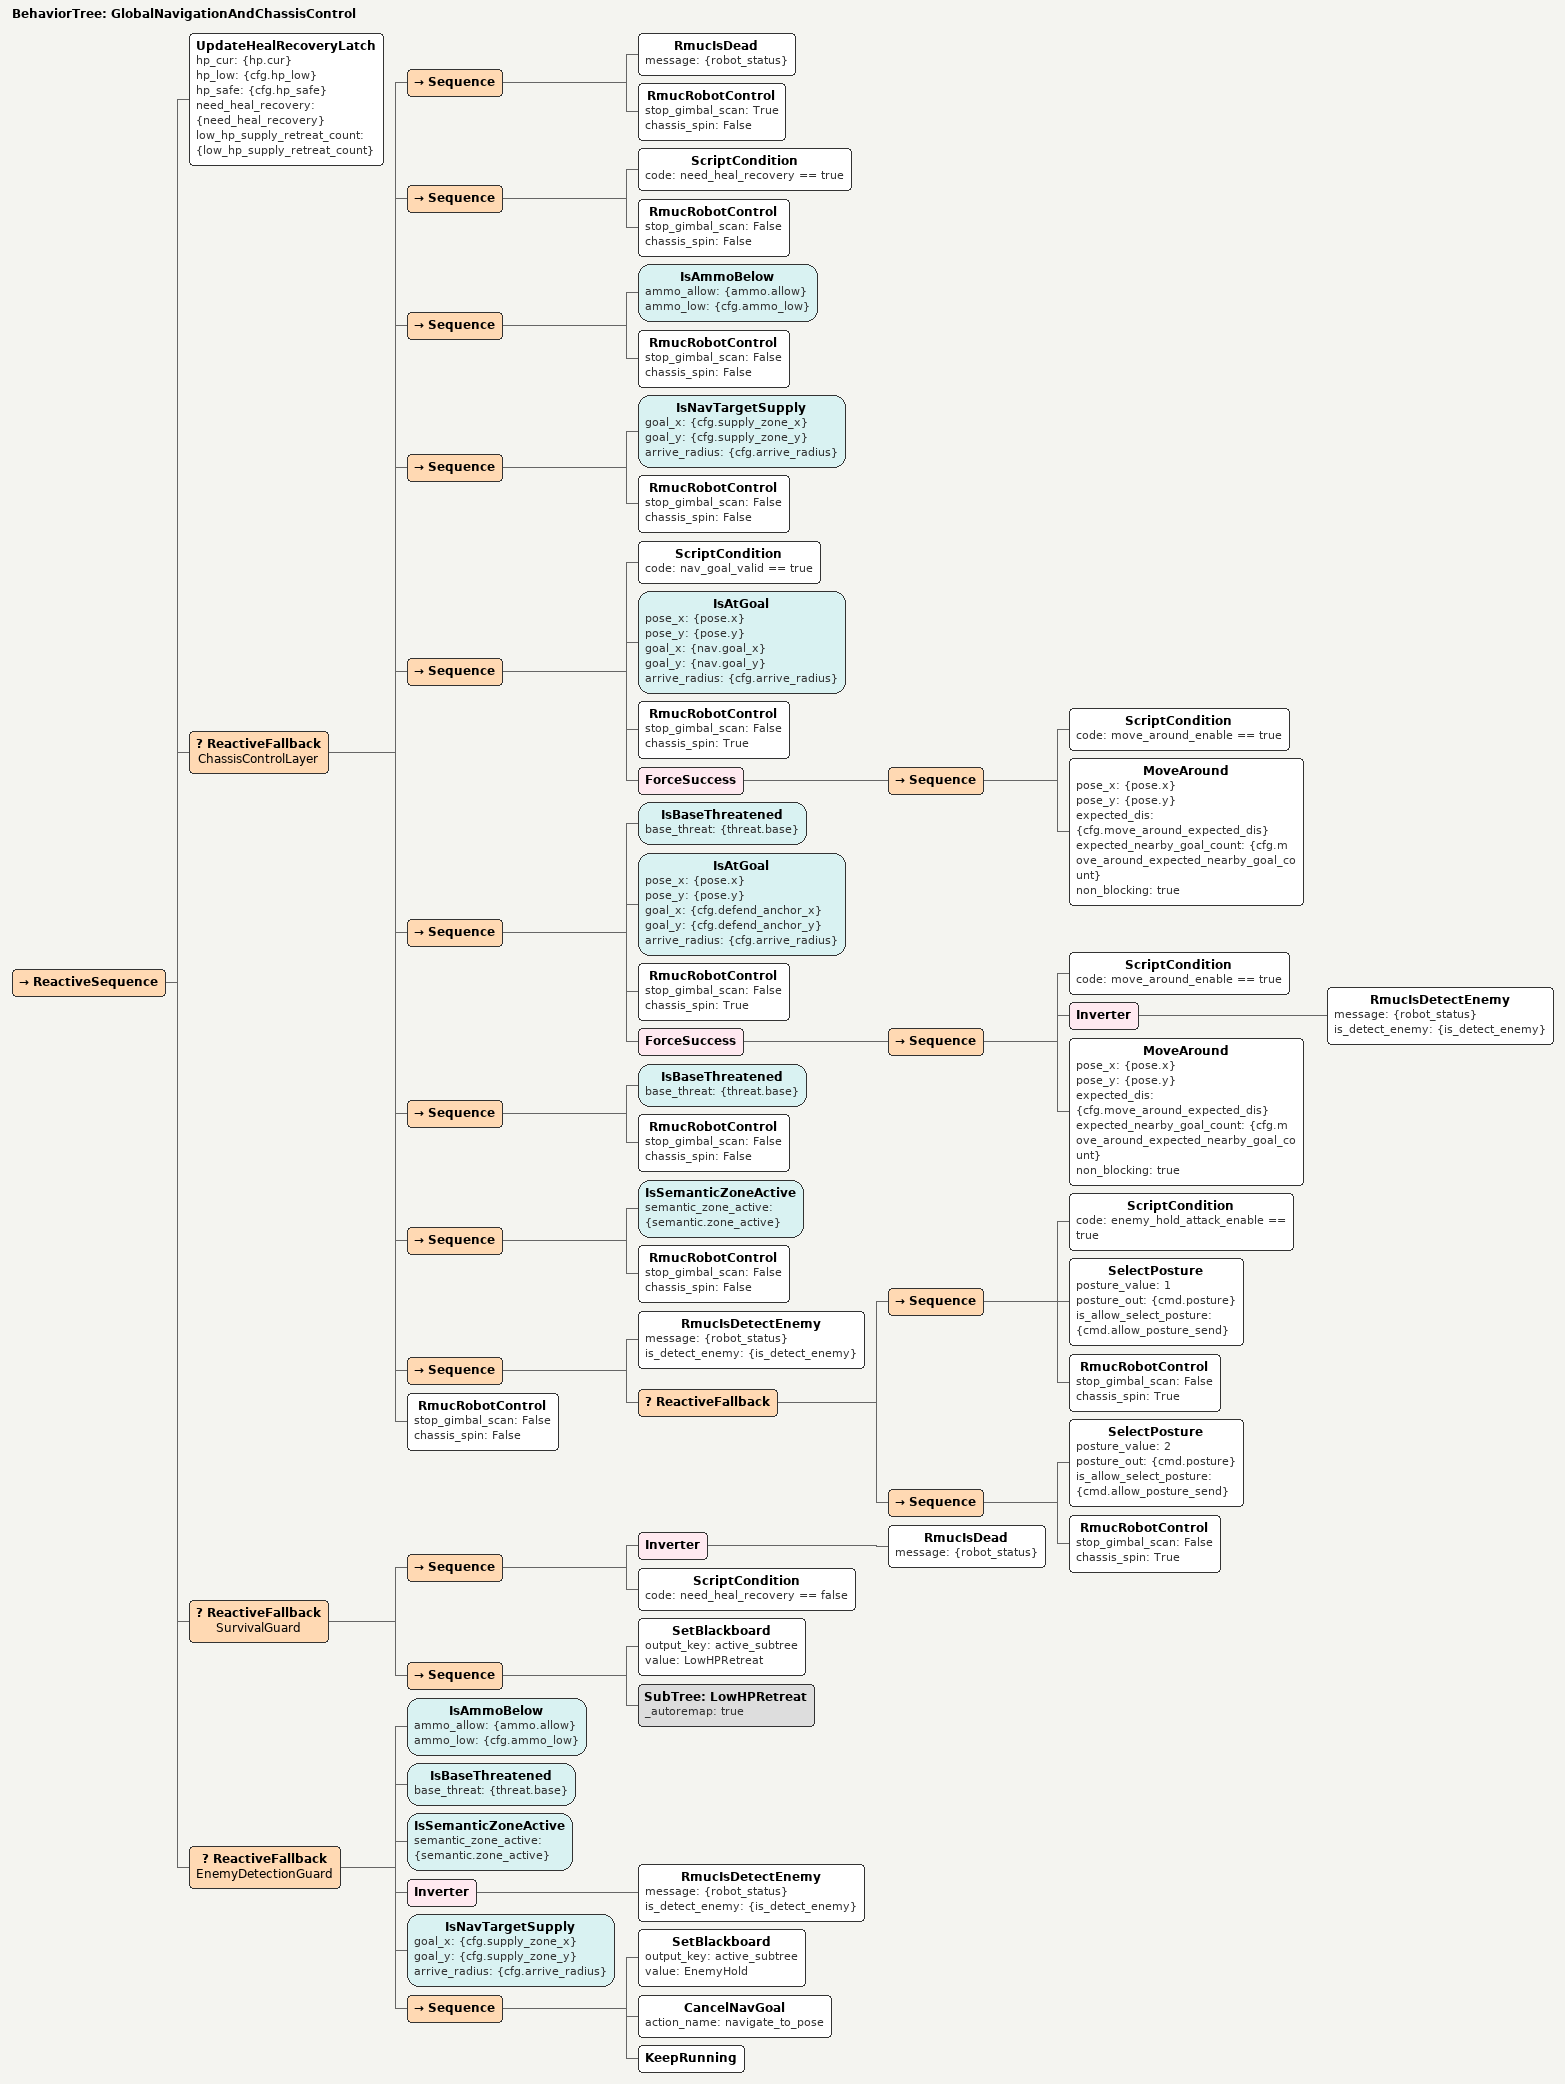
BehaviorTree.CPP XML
<?xml version="1.0" encoding="UTF-8"?>
<root BTCPP_format="4">

    <BehaviorTree ID="GlobalNavigationAndChassisControl">
        <ReactiveSequence>

            <!-- 低血恢复锁存：先更新状态，供下面唯一的底盘控制出口使用 -->
            <UpdateHealRecoveryLatch hp_cur="{hp.cur}"
                                     hp_low="{cfg.hp_low}"
                                     hp_safe="{cfg.hp_safe}"
                                     need_heal_recovery="{need_heal_recovery}"
                                     low_hp_supply_retreat_count="{low_hp_supply_retreat_count}"/>

            <!-- 全局底盘/云台控制：基于条件，与战术子树解耦 -->
            <ReactiveFallback name="ChassisControlLayer">
                <!-- 死亡 → 停云台，不旋转 -->
                <Sequence>
                    <RmucIsDead message="{robot_status}"/>
                    <RmucRobotControl stop_gimbal_scan="True"
                                      chassis_spin="False"/>
                </Sequence>

                <!-- 回补给/补弹/当前目标为补给区 → 不旋转，优先级高于普通遇敌 -->
                <Sequence>
                    <ScriptCondition code="need_heal_recovery == true"/>
                    <RmucRobotControl stop_gimbal_scan="False"
                                      chassis_spin="False"/>
                </Sequence>
                <Sequence>
                    <IsAmmoBelow ammo_allow="{ammo.allow}" ammo_low="{cfg.ammo_low}"/>
                    <RmucRobotControl stop_gimbal_scan="False"
                                      chassis_spin="False"/>
                </Sequence>
                <Sequence>
                    <IsNavTargetSupply goal_x="{cfg.supply_zone_x}" goal_y="{cfg.supply_zone_y}"
                                       arrive_radius="{cfg.arrive_radius}"/>
                    <RmucRobotControl stop_gimbal_scan="False"
                                      chassis_spin="False"/>
                </Sequence>

                <!-- 到达当前导航目标 → 旋转；需高于“物理接近补给区”，避免巡逻点和补给区半径重叠时被误关旋转 -->
                <Sequence>
                    <ScriptCondition code="nav_goal_valid == true"/>
                    <IsAtGoal pose_x="{pose.x}" pose_y="{pose.y}"
                              goal_x="{nav.goal_x}" goal_y="{nav.goal_y}"
                              arrive_radius="{cfg.arrive_radius}"/>
                    <RmucRobotControl stop_gimbal_scan="False"
                                      chassis_spin="True"/>
                    <ForceSuccess>
                        <Sequence>
                            <ScriptCondition code="move_around_enable == true"/>
                            <MoveAround pose_x="{pose.x}" pose_y="{pose.y}"
                                        expected_dis="{cfg.move_around_expected_dis}"
                                        expected_nearby_goal_count="{cfg.move_around_expected_nearby_goal_count}"
                                        non_blocking="true"/>
                        </Sequence>
                    </ForceSuccess>
                </Sequence>
                <!-- 基地威胁优先于普通遇敌；到达防御锚点后持续自转，路上不转 -->
                <Sequence>
                    <IsBaseThreatened base_threat="{threat.base}"/>
                    <IsAtGoal pose_x="{pose.x}" pose_y="{pose.y}"
                              goal_x="{cfg.defend_anchor_x}" goal_y="{cfg.defend_anchor_y}"
                              arrive_radius="{cfg.arrive_radius}"/>
                    <RmucRobotControl stop_gimbal_scan="False"
                                      chassis_spin="True"/>
                    <ForceSuccess>
                        <Sequence>
                            <ScriptCondition code="move_around_enable == true"/>
                            <Inverter>
                                <RmucIsDetectEnemy message="{robot_status}"
                                                   is_detect_enemy="{is_detect_enemy}"/>
                            </Inverter>
                            <MoveAround pose_x="{pose.x}" pose_y="{pose.y}"
                                        expected_dis="{cfg.move_around_expected_dis}"
                                        expected_nearby_goal_count="{cfg.move_around_expected_nearby_goal_count}"
                                        non_blocking="true"/>
                        </Sequence>
                    </ForceSuccess>
                </Sequence>
                <Sequence>
                    <IsBaseThreatened base_threat="{threat.base}"/>
                    <RmucRobotControl stop_gimbal_scan="False"
                                      chassis_spin="False"/>
                </Sequence>

                <!-- 语义区：禁止底盘旋转，低于基地威胁，高于普通遇敌 -->
                <Sequence>
                    <IsSemanticZoneActive semantic_zone_active="{semantic.zone_active}"/>
                    <RmucRobotControl stop_gimbal_scan="False"
                                      chassis_spin="False"/>
                </Sequence>

                <!-- 普通遇敌：低于基地威胁/语义区/回补给，高于其他导航到点状态 -->
                <Sequence>
                    <RmucIsDetectEnemy message="{robot_status}"
                                       is_detect_enemy="{is_detect_enemy}"/>
                    <ReactiveFallback>
                        <Sequence>
                            <ScriptCondition code="enemy_hold_attack_enable == true"/>
                            <SelectPosture posture_value="1"
                                           posture_out="{cmd.posture}"
                                           is_allow_select_posture="{cmd.allow_posture_send}"/>
                            <RmucRobotControl stop_gimbal_scan="False"
                                              chassis_spin="True"/>
                        </Sequence>
                        <Sequence>
                            <SelectPosture posture_value="2"
                                           posture_out="{cmd.posture}"
                                           is_allow_select_posture="{cmd.allow_posture_send}"/>
                            <RmucRobotControl stop_gimbal_scan="False"
                                              chassis_spin="True"/>
                        </Sequence>
                    </ReactiveFallback>
                </Sequence>

                <!-- 默认（导航中等） → 不旋转 -->
                <RmucRobotControl stop_gimbal_scan="False"
                                  chassis_spin="False"/>
            </ReactiveFallback>

            <!-- 生存优先：死亡/低血量回补给区 -->
            <ReactiveFallback name="SurvivalGuard">
                <!-- 未死亡且未处于回血恢复锁存态 → SUCCESS，放行 -->
                <Sequence>
                    <Inverter>
                        <RmucIsDead message="{robot_status}"/>
                    </Inverter>
                    <ScriptCondition code="need_heal_recovery == false"/>
                </Sequence>
                <!-- 死亡或处于回血恢复锁存态 → LowHPRetreat 接管（返回 RUNNING 阻塞后续） -->
                <Sequence>
                    <SetBlackboard output_key="active_subtree" value="LowHPRetreat"/>
                    <SubTree ID="LowHPRetreat" _autoremap="true"/>
                </Sequence>
            </ReactiveFallback>

            <!-- 敌情门禁：检测到敌人 → 取消导航、原地停车，阻塞后续战术 -->
            <ReactiveFallback name="EnemyDetectionGuard">
                <!-- 低弹补给优先级高于普通见敌，放行给 SustainAndEconomy 接管 -->
                <IsAmmoBelow ammo_allow="{ammo.allow}" ammo_low="{cfg.ammo_low}"/>
                <!-- 基地威胁模式 → 放行，优先回基地防御锚点，不受普通见敌阻塞打断 -->
                <IsBaseThreatened base_threat="{threat.base}"/>
                <!-- 语义区 → 放行，禁用普通遇敌接管 -->
                <IsSemanticZoneActive semantic_zone_active="{semantic.zone_active}"/>
                <!-- 无敌人 → 放行 -->
                <Inverter>
                    <RmucIsDetectEnemy message="{robot_status}"
                                       is_detect_enemy="{is_detect_enemy}"/>
                </Inverter>
                <!-- 当前 Nav2 目标 = 补给区 → 放行（无视敌人，继续导航回家） -->
                <IsNavTargetSupply goal_x="{cfg.supply_zone_x}" goal_y="{cfg.supply_zone_y}"
                                   arrive_radius="{cfg.arrive_radius}"/>
                <!-- 有敌人 + 目标不是补给区 → 取消导航 + 阻塞；底盘控制由 ChassisControlLayer 唯一发布 -->
                <Sequence>
                    <SetBlackboard output_key="active_subtree" value="EnemyHold"/>
                    <CancelNavGoal action_name="navigate_to_pose"/>
                    <KeepRunning/>
                </Sequence>
            </ReactiveFallback>

        </ReactiveSequence>
    </BehaviorTree>

</root>
